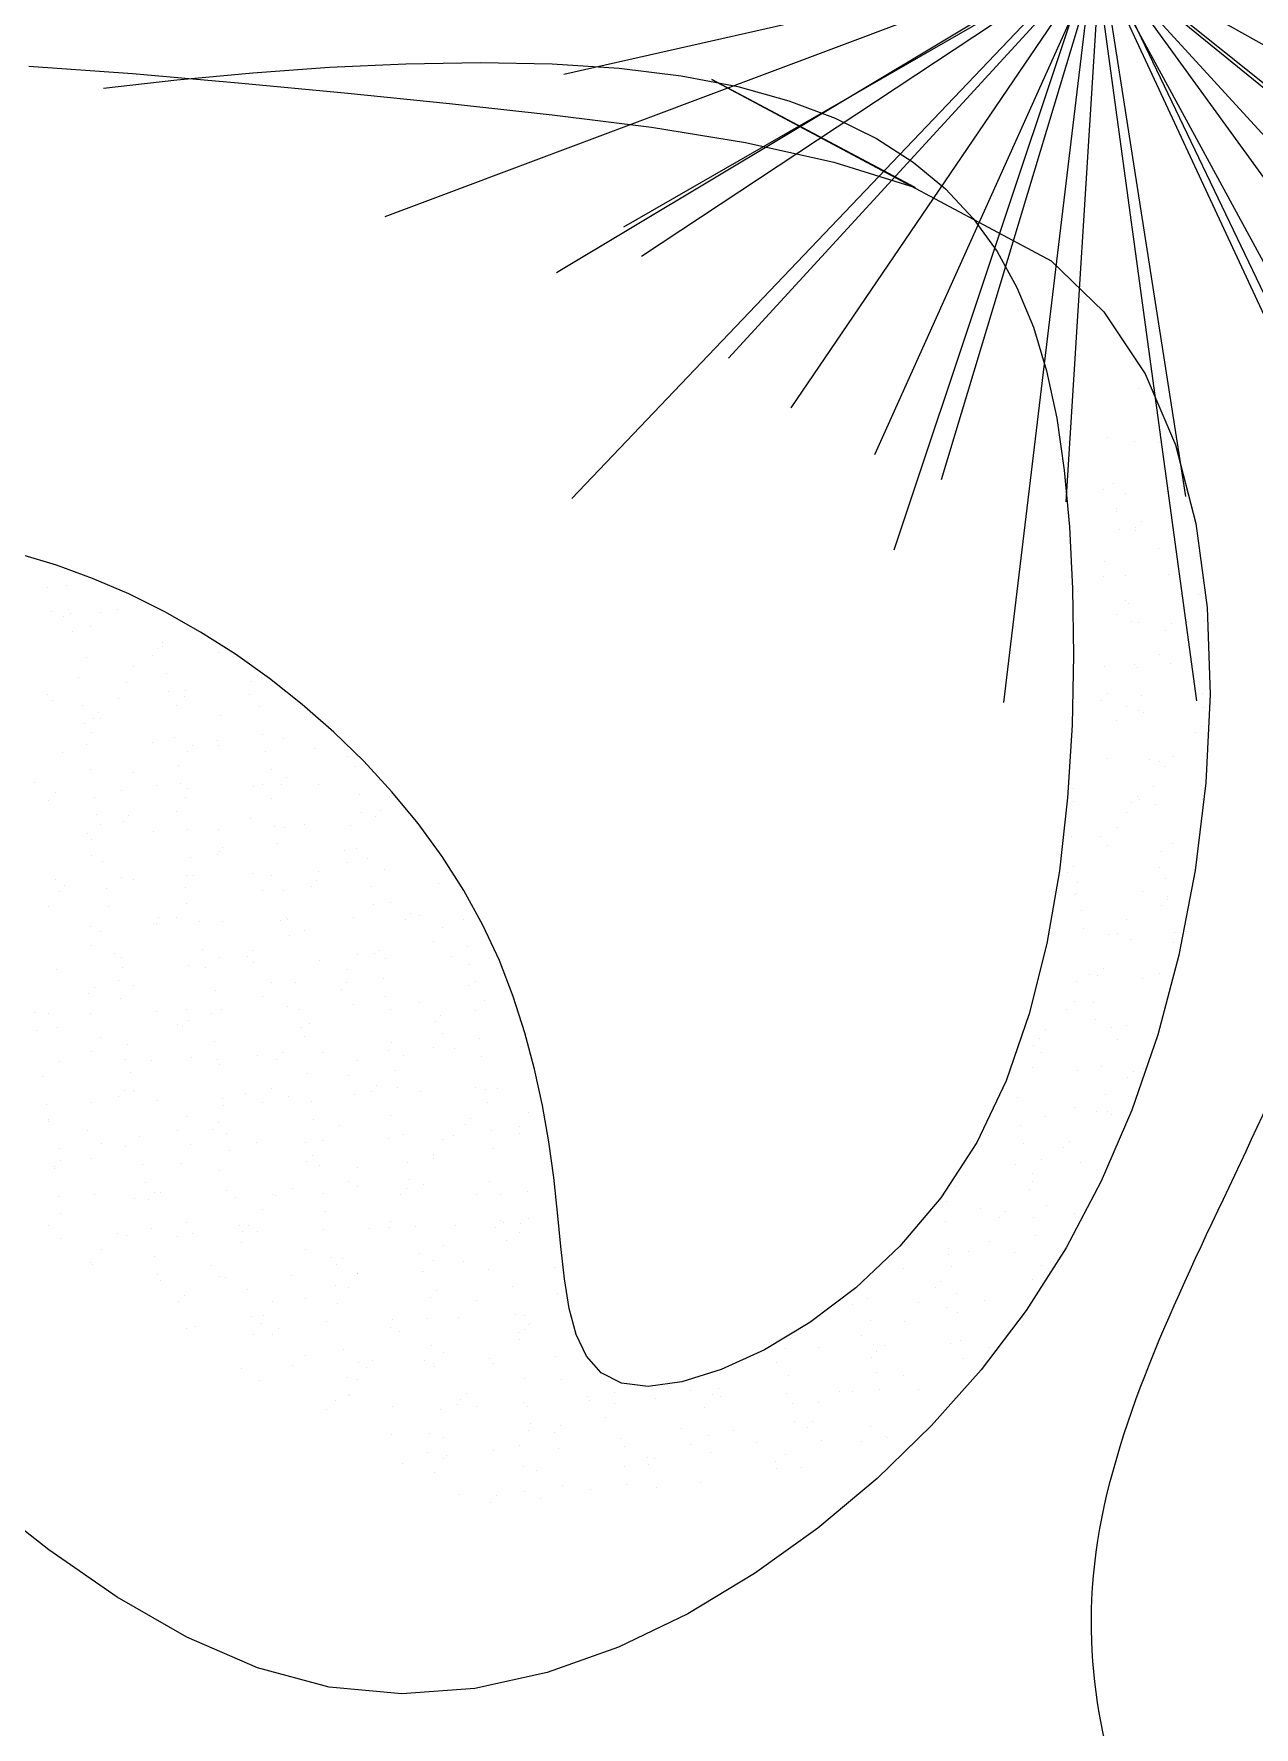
# Model space of a CAD drawing. Header units: inches. Extents: x 0.9 to 45.9, y 0.4 to 30.4.
# Drawn here: x 6.9418 to 7.1143, y 5.6629 to 5.9022 of the extents above; entities that cross this region are included whole.
import ezdxf

# ---------------------------------------------------------------- set-up
doc = ezdxf.new("R2010")
doc.units = ezdxf.units.IN
doc.header["$MEASUREMENT"] = 0
doc.layers.add('JARDÍN-PIEDRA', color=251, linetype='Continuous')
doc.layers.add('JARDÍN-PLANTAS', color=88, linetype='Continuous')

# ---------------------------------------------------------------- blocks, each defined once
blk = doc.blocks.new('yfbrtnk')
at = {"layer": 'JARDÍN-PIEDRA', "lineweight": 5}
blk.add_spline([(1911.59292, 1247.13218), (1911.5831, 1247.04574), (1911.53453, 1246.8759), (1911.53453, 1246.58263), (1911.55545, 1246.4032), (1911.55545, 1246.24074), (1911.6279, 1246.12886), (1911.71439, 1245.90188), (1911.90443, 1245.81084), (1912.04094, 1245.81084), (1912.214, 1246.03096), (1912.30219, 1246.1891), (1912.31705, 1246.25388), (1912.37401, 1246.32994), (1912.39841, 1246.5415), (1912.35248, 1246.7587), (1912.29618, 1246.93355), (1912.25005, 1247.04604), (1912.17884, 1247.14902), (1912.07522, 1247.21931), (1911.97088, 1247.27536), (1911.83843, 1247.31508), (1911.66927, 1247.31508), (1911.61484, 1247.19984), (1911.59292, 1247.13218)], degree=3, dxfattribs=at)
blk = doc.blocks.new('bvtbjrvt')
at = {"layer": 'JARDÍN-PLANTAS', "lineweight": 5}
for p, q in [((1911.84414, 1248.1116), (1911.78062, 1247.6927)), ((1911.73108, 1248.09977), (1911.85616, 1247.76653)), ((1911.72413, 1247.78289), (1911.95284, 1248.06342)), ((1911.72658, 1247.67923), (1911.88059, 1248.06428)), ((1911.71436, 1248.04875), (1911.91299, 1247.71734)), ((1911.8149, 1248.05055), (1911.8043, 1247.72303)), ((1911.6471, 1248.04424), (1911.97357, 1247.73301)), ((1911.77338, 1248.04658), (1911.84582, 1247.727)), ((1911.84773, 1248.04613), (1911.77867, 1247.75755)), ((1911.89133, 1247.74479), (1911.72786, 1248.02879)), ((1911.7192, 1248.02344), (1911.9, 1247.75014)), ((1911.64396, 1247.73637), (1911.95182, 1248.0181)), ((1911.91189, 1248.01478), (1911.70731, 1247.7588)), ((1911.80208, 1248.00959), (1911.82568, 1247.66362)), ((1911.68887, 1247.99756), (1911.93032, 1247.77602)), ((1911.61211, 1247.78106), (1912.00855, 1247.99619)), ((1911.71445, 1247.71728), (1911.86815, 1247.99194)), ((1911.67407, 1247.97886), (1911.91256, 1247.81684)), ((1911.95739, 1247.95751), (1911.66181, 1247.81606)), ((1911.9065, 1247.95703), (1911.70046, 1247.80768)), ((1911.66019, 1247.95403), (1911.95901, 1247.81954)), ((1911.63181, 1247.94821), (1911.99823, 1247.82591)), ((1911.91766, 1247.9385), (1911.63585, 1247.80754)), ((1911.65275, 1247.93415), (1911.96645, 1247.83943)), ((1911.58642, 1247.91553), (1912.03425, 1247.86171)), ((1911.58688, 1247.85813), (1912.00419, 1247.91508)), ((1911.97147, 1247.91214), (1911.64773, 1247.86144)), ((1911.97311, 1247.87644), (1911.64608, 1247.89714))]:
    blk.add_line(p, q, dxfattribs=at)
blk = doc.blocks.new('HBRTNU')
at = {"layer": 'JARDÍN-PIEDRA', "lineweight": 5}
for p, q in [((1911.35729, 1248.25543), (1911.37304, 1248.27553)), ((1911.65038, 1248.25309), (1911.65354, 1248.26368)), ((1911.79889, 1248.26129), (1911.79671, 1248.23043)), ((1911.34316, 1248.23501), (1911.35729, 1248.25543)), ((1911.64646, 1248.24237), (1911.65038, 1248.25309)), ((1911.64181, 1248.2316), (1911.64646, 1248.24237)), ((1911.79237, 1248.23913), (1911.79486, 1248.21722)), ((1911.33125, 1248.21427), (1911.34316, 1248.23501)), ((1911.63646, 1248.22087), (1911.64181, 1248.2316)), ((1911.79671, 1248.23043), (1911.79401, 1248.19897)), ((1911.63047, 1248.21026), (1911.63646, 1248.22087)), ((1911.32212, 1248.19322), (1911.33125, 1248.21427)), ((1911.79486, 1248.21722), (1911.79697, 1248.19464)), ((1911.62385, 1248.19984), (1911.63047, 1248.21026)), ((1911.61666, 1248.18969), (1911.62385, 1248.19984)), ((1911.79401, 1248.19897), (1911.79097, 1248.16736)), ((1911.79697, 1248.19464), (1911.79861, 1248.1718)), ((1911.31637, 1248.17186), (1911.32212, 1248.19322)), ((1911.60894, 1248.1799), (1911.61666, 1248.18969)), ((1911.60071, 1248.17051), (1911.60894, 1248.1799)), ((1911.3144, 1248.15024), (1911.31637, 1248.17186)), ((1911.59203, 1248.1616), (1911.60071, 1248.17051)), ((1911.79861, 1248.1718), (1911.79967, 1248.14908)), ((1911.79097, 1248.16736), (1911.78777, 1248.13605)), ((1911.58293, 1248.15321), (1911.59203, 1248.1616)), ((1911.57346, 1248.14541), (1911.58293, 1248.15321)), ((1911.31599, 1248.12852), (1911.3144, 1248.15024)), ((1911.79967, 1248.14908), (1911.80005, 1248.12686)), ((1911.56366, 1248.13826), (1911.57346, 1248.14541)), ((1911.55356, 1248.13181), (1911.56366, 1248.13826)), ((1911.78777, 1248.13605), (1911.78447, 1248.10546)), ((1911.32075, 1248.10695), (1911.31599, 1248.12852)), ((1911.54322, 1248.12612), (1911.55356, 1248.13181)), ((1911.53266, 1248.12123), (1911.54322, 1248.12612)), ((1911.80005, 1248.12686), (1911.79964, 1248.10554)), ((1911.52195, 1248.11708), (1911.53266, 1248.12123)), ((1911.50031, 1248.11074), (1911.51115, 1248.11361)), ((1911.51115, 1248.11361), (1911.52195, 1248.11708)), ((1911.47875, 1248.10653), (1911.48949, 1248.10841)), ((1911.48949, 1248.10841), (1911.50031, 1248.11074)), ((1911.3283, 1248.08572), (1911.32075, 1248.10695)), ((1911.43798, 1248.10187), (1911.4476, 1248.1029)), ((1911.4476, 1248.1029), (1911.45773, 1248.10387)), ((1911.45773, 1248.10387), (1911.46814, 1248.10504)), ((1911.46814, 1248.10504), (1911.47875, 1248.10653)), ((1911.78447, 1248.10546), (1911.78076, 1248.07596)), ((1911.79964, 1248.10554), (1911.79835, 1248.08551)), ((1911.41488, 1248.09527), (1911.42136, 1248.09836)), ((1911.42136, 1248.09836), (1911.42915, 1248.10046)), ((1911.42915, 1248.10046), (1911.43798, 1248.10187)), ((1911.40996, 1248.09087), (1911.41488, 1248.09527)), ((1911.40689, 1248.08486), (1911.40996, 1248.09087)), ((1911.33824, 1248.06507), (1911.3283, 1248.08572)), ((1911.40591, 1248.07692), (1911.40689, 1248.08486)), ((1911.79835, 1248.08551), (1911.79609, 1248.06707)), ((1911.40725, 1248.06689), (1911.40591, 1248.07692)), ((1911.78076, 1248.07596), (1911.7762, 1248.04789)), ((1911.35019, 1248.0452), (1911.33824, 1248.06507)), ((1911.4109, 1248.05515), (1911.40725, 1248.06689)), ((1911.79609, 1248.06707), (1911.79285, 1248.05024)), ((1911.79497, 1248.05794), (1911.741, 1247.9569)), ((1911.76285, 1247.99745), (1911.79497, 1248.05794)), ((1911.41681, 1248.04226), (1911.4109, 1248.05515)), ((1911.7762, 1248.04789), (1911.77038, 1248.02161)), ((1911.79285, 1248.05024), (1911.78865, 1248.03498)), ((1911.36375, 1248.02635), (1911.35019, 1248.0452)), ((1911.42494, 1248.02873), (1911.41681, 1248.04226)), ((1911.78865, 1248.03498), (1911.78349, 1248.02122)), ((1911.43522, 1248.01511), (1911.42494, 1248.02873)), ((1911.37853, 1248.00872), (1911.36375, 1248.02635)), ((1911.77038, 1248.02161), (1911.76285, 1247.99745)), ((1911.78349, 1248.02122), (1911.77739, 1248.00891)), ((1911.44762, 1248.00194), (1911.43522, 1248.01511)), ((1911.39424, 1247.99251), (1911.37853, 1248.00872)), ((1911.77739, 1248.00891), (1911.77036, 1247.99799)), ((1911.46208, 1247.98974), (1911.44762, 1248.00194)), ((1911.77036, 1247.99799), (1911.76241, 1247.98841)), ((1911.41086, 1247.97773), (1911.39424, 1247.99251)), ((1911.47854, 1247.97906), (1911.46208, 1247.98974)), ((1911.76241, 1247.98841), (1911.75355, 1247.9801)), ((1911.42847, 1247.96439), (1911.41086, 1247.97773)), ((1911.4969, 1247.9703), (1911.47854, 1247.97906)), ((1911.75355, 1247.9801), (1911.74378, 1247.97302)), ((1911.74378, 1247.97302), (1911.73303, 1247.96708)), ((1911.51678, 1247.96341), (1911.4969, 1247.9703)), ((1911.73303, 1247.96708), (1911.72122, 1247.96219)), ((1911.44717, 1247.95247), (1911.42847, 1247.96439)), ((1911.53774, 1247.95818), (1911.51678, 1247.96341)), ((1911.72122, 1247.96219), (1911.70827, 1247.95827)), ((1911.55935, 1247.95444), (1911.53774, 1247.95818)), ((1911.70827, 1247.95827), (1911.6941, 1247.95523)), ((1911.741, 1247.9569), (1911.72581, 1247.9412)), ((1911.46702, 1247.94197), (1911.44717, 1247.95247)), ((1911.58116, 1247.952), (1911.55935, 1247.95444)), ((1911.60273, 1247.95067), (1911.58116, 1247.952)), ((1911.66176, 1247.95146), (1911.64343, 1247.95056)), ((1911.67862, 1247.95299), (1911.66176, 1247.95146)), ((1911.6941, 1247.95523), (1911.67862, 1247.95299)), ((1911.62364, 1247.95025), (1911.60273, 1247.95067)), ((1911.64343, 1247.95056), (1911.62364, 1247.95025)), ((1911.48812, 1247.93288), (1911.46702, 1247.94197)), ((1911.72581, 1247.9412), (1911.70739, 1247.9289)), ((1911.51053, 1247.92519), (1911.48812, 1247.93288)), ((1911.70739, 1247.9289), (1911.68617, 1247.91986)), ((1911.53433, 1247.9189), (1911.51053, 1247.92519)), ((1911.55951, 1247.91404), (1911.53433, 1247.9189)), ((1911.68617, 1247.91986), (1911.66277, 1247.91379)), ((1911.58555, 1247.91083), (1911.55951, 1247.91404)), ((1911.66277, 1247.91379), (1911.63779, 1247.91045)), ((1911.61185, 1247.90955), (1911.58555, 1247.91083)), ((1911.63779, 1247.91045), (1911.61185, 1247.90955))]:
    blk.add_line(p, q, dxfattribs=at)
at = {"layer": 'JARDÍN-PIEDRA', "color": 75, "lineweight": 5, "ltscale": 0.03}
for p, q in [((1911.51198, 1248.25899), (1911.51198, 1248.25899)), ((1911.51727, 1248.25968), (1911.51727, 1248.25968)), ((1911.58571, 1248.25955), (1911.58571, 1248.25955)), ((1911.45377, 1248.2554), (1911.45377, 1248.2554)), ((1911.48463, 1248.25539), (1911.48463, 1248.25539)), ((1911.48541, 1248.25546), (1911.48541, 1248.25546)), ((1911.48992, 1248.25608), (1911.48992, 1248.25608)), ((1911.49818, 1248.25717), (1911.49818, 1248.25717)), ((1911.51705, 1248.25551), (1911.51705, 1248.25551)), ((1911.54868, 1248.25557), (1911.54868, 1248.25557)), ((1911.58032, 1248.25563), (1911.58032, 1248.25563)), ((1911.6101, 1248.25428), (1911.6101, 1248.25428)), ((1911.61196, 1248.25569), (1911.61196, 1248.25569)), ((1911.63669, 1248.25462), (1911.63669, 1248.25462)), ((1911.6436, 1248.25574), (1911.6436, 1248.25574)), ((1911.45005, 1248.25188), (1911.45005, 1248.25188)), ((1911.45729, 1248.25179), (1911.45729, 1248.25179)), ((1911.46258, 1248.25248), (1911.46258, 1248.25248)), ((1911.47084, 1248.25357), (1911.47084, 1248.25357)), ((1911.47139, 1248.2536), (1911.47139, 1248.2536)), ((1911.47326, 1248.25188), (1911.47326, 1248.25188)), ((1911.47665, 1248.25222), (1911.47665, 1248.25222)), ((1911.50264, 1248.25209), (1911.50264, 1248.25209)), ((1911.51264, 1248.2527), (1911.51264, 1248.2527)), ((1911.53008, 1248.25308), (1911.53008, 1248.25308)), ((1911.55329, 1248.25235), (1911.55329, 1248.25235)), ((1911.55517, 1248.25064), (1911.55517, 1248.25064)), ((1911.55667, 1248.25342), (1911.55667, 1248.25342)), ((1911.58266, 1248.2533), (1911.58266, 1248.2533)), ((1911.59455, 1248.25145), (1911.59455, 1248.25145)), ((1911.6352, 1248.25111), (1911.6352, 1248.25111)), ((1911.63603, 1248.24901), (1911.63603, 1248.24901)), ((1911.63707, 1248.24939), (1911.63707, 1248.24939)), ((1911.64429, 1248.2501), (1911.64429, 1248.2501)), ((1911.4821, 1248.24378), (1911.4821, 1248.24378)), ((1911.57041, 1248.24389), (1911.57041, 1248.24389)), ((1911.597, 1248.24423), (1911.597, 1248.24423)), ((1911.60339, 1248.24472), (1911.60339, 1248.24472)), ((1911.60868, 1248.24541), (1911.60868, 1248.24541)), ((1911.61694, 1248.2465), (1911.61694, 1248.2465)), ((1911.62299, 1248.24411), (1911.62299, 1248.24411)), ((1911.63074, 1248.24832), (1911.63074, 1248.24832)), ((1911.44227, 1248.24251), (1911.44227, 1248.24251)), ((1911.44272, 1248.24297), (1911.44272, 1248.24297)), ((1911.44655, 1248.23978), (1911.44655, 1248.23978)), ((1911.46294, 1248.2417), (1911.46294, 1248.2417)), ((1911.4739, 1248.24257), (1911.4739, 1248.24257)), ((1911.47819, 1248.23984), (1911.47819, 1248.23984)), ((1911.49038, 1248.24269), (1911.49038, 1248.24269)), ((1911.50554, 1248.24263), (1911.50554, 1248.24263)), ((1911.50983, 1248.2399), (1911.50983, 1248.2399)), ((1911.51698, 1248.24303), (1911.51698, 1248.24303)), ((1911.52275, 1248.24344), (1911.52275, 1248.24344)), ((1911.52462, 1248.24172), (1911.52462, 1248.24172)), ((1911.53718, 1248.24269), (1911.53718, 1248.24269)), ((1911.54147, 1248.23996), (1911.54147, 1248.23996)), ((1911.54297, 1248.24291), (1911.54297, 1248.24291)), ((1911.56225, 1248.2393), (1911.56225, 1248.2393)), ((1911.564, 1248.24254), (1911.564, 1248.24254)), ((1911.56882, 1248.24274), (1911.56882, 1248.24274)), ((1911.57311, 1248.24001), (1911.57311, 1248.24001)), ((1911.57605, 1248.24112), (1911.57605, 1248.24112)), ((1911.58133, 1248.24181), (1911.58133, 1248.24181)), ((1911.58959, 1248.2429), (1911.58959, 1248.2429)), ((1911.60046, 1248.2428), (1911.60046, 1248.2428)), ((1911.60466, 1248.24219), (1911.60466, 1248.24219)), ((1911.60474, 1248.24007), (1911.60474, 1248.24007)), ((1911.60653, 1248.24047), (1911.60653, 1248.24047)), ((1911.6321, 1248.24286), (1911.6321, 1248.24286)), ((1911.63638, 1248.24013), (1911.63638, 1248.24013)), ((1911.64591, 1248.24129), (1911.64591, 1248.24129)), ((1911.45156, 1248.23487), (1911.45156, 1248.23487)), ((1911.49221, 1248.23452), (1911.49221, 1248.23452)), ((1911.52135, 1248.23391), (1911.52135, 1248.23391)), ((1911.52664, 1248.23461), (1911.52664, 1248.23461)), ((1911.53346, 1248.23362), (1911.53346, 1248.23362)), ((1911.5349, 1248.2357), (1911.5349, 1248.2357)), ((1911.5487, 1248.23752), (1911.5487, 1248.23752)), ((1911.55399, 1248.23821), (1911.55399, 1248.23821)), ((1911.55731, 1248.23384), (1911.55731, 1248.23384)), ((1911.5833, 1248.23372), (1911.5833, 1248.23372)), ((1911.61074, 1248.23471), (1911.61074, 1248.23471)), ((1911.63733, 1248.23505), (1911.63733, 1248.23505)), ((1911.45069, 1248.2323), (1911.45069, 1248.2323)), ((1911.46197, 1248.22996), (1911.46197, 1248.22996)), ((1911.47729, 1248.23264), (1911.47729, 1248.23264)), ((1911.49361, 1248.23002), (1911.49361, 1248.23002)), ((1911.494, 1248.23031), (1911.494, 1248.23031)), ((1911.49408, 1248.2328), (1911.49408, 1248.2328)), ((1911.49929, 1248.23101), (1911.49929, 1248.23101)), ((1911.50328, 1248.23252), (1911.50328, 1248.23252)), ((1911.50755, 1248.2321), (1911.50755, 1248.2321)), ((1911.52525, 1248.23007), (1911.52525, 1248.23007)), ((1911.53072, 1248.2335), (1911.53072, 1248.2335)), ((1911.55689, 1248.23013), (1911.55689, 1248.23013)), ((1911.57412, 1248.23327), (1911.57412, 1248.23327)), ((1911.57599, 1248.23156), (1911.57599, 1248.23156)), ((1911.58853, 1248.23019), (1911.58853, 1248.23019)), ((1911.61537, 1248.23237), (1911.61537, 1248.23237)), ((1911.62017, 1248.23025), (1911.62017, 1248.23025)), ((1911.44459, 1248.22381), (1911.44459, 1248.22381)), ((1911.45285, 1248.2249), (1911.45285, 1248.2249)), ((1911.46167, 1248.2256), (1911.46167, 1248.2256)), ((1911.46354, 1248.22389), (1911.46354, 1248.22389)), ((1911.46665, 1248.22671), (1911.46665, 1248.22671)), ((1911.47194, 1248.22741), (1911.47194, 1248.22741)), ((1911.4802, 1248.2285), (1911.4802, 1248.2285)), ((1911.50292, 1248.2247), (1911.50292, 1248.2247)), ((1911.54358, 1248.22435), (1911.54358, 1248.22435)), ((1911.57105, 1248.22432), (1911.57105, 1248.22432)), ((1911.59764, 1248.22466), (1911.59764, 1248.22466)), ((1911.62363, 1248.22453), (1911.62363, 1248.22453)), ((1911.43759, 1248.22225), (1911.43759, 1248.22225)), ((1911.43931, 1248.22311), (1911.43931, 1248.22311)), ((1911.46358, 1248.22213), (1911.46358, 1248.22213)), ((1911.49102, 1248.22312), (1911.49102, 1248.22312)), ((1911.51762, 1248.22345), (1911.51762, 1248.22345)), ((1911.54361, 1248.22333), (1911.54361, 1248.22333)), ((1911.54545, 1248.22264), (1911.54545, 1248.22264)), ((1911.58483, 1248.22346), (1911.58483, 1248.22346)), ((1911.61276, 1248.21964), (1911.61276, 1248.21964)), ((1911.61805, 1248.22034), (1911.61805, 1248.22034)), ((1911.62548, 1248.22311), (1911.62548, 1248.22311)), ((1911.62631, 1248.22143), (1911.62631, 1248.22143)), ((1911.62736, 1248.22139), (1911.62736, 1248.22139)), ((1911.42312, 1248.21428), (1911.42312, 1248.21428)), ((1911.43113, 1248.21668), (1911.43113, 1248.21668)), ((1911.433, 1248.21497), (1911.433, 1248.21497)), ((1911.45047, 1248.21707), (1911.45047, 1248.21707)), ((1911.45475, 1248.21434), (1911.45475, 1248.21434)), ((1911.47238, 1248.21579), (1911.47238, 1248.21579)), ((1911.48211, 1248.21713), (1911.48211, 1248.21713)), ((1911.48639, 1248.2144), (1911.48639, 1248.2144)), ((1911.51303, 1248.21544), (1911.51303, 1248.21544)), ((1911.51375, 1248.21719), (1911.51375, 1248.21719)), ((1911.51491, 1248.21372), (1911.51491, 1248.21372)), ((1911.51803, 1248.21446), (1911.51803, 1248.21446)), ((1911.53136, 1248.21393), (1911.53136, 1248.21393)), ((1911.54539, 1248.21724), (1911.54539, 1248.21724)), ((1911.54967, 1248.21451), (1911.54967, 1248.21451)), ((1911.55429, 1248.21454), (1911.55429, 1248.21454)), ((1911.55795, 1248.21427), (1911.55795, 1248.21427)), ((1911.57161, 1248.21423), (1911.57161, 1248.21423)), ((1911.57703, 1248.2173), (1911.57703, 1248.2173)), ((1911.58131, 1248.21457), (1911.58131, 1248.21457)), ((1911.58394, 1248.21414), (1911.58394, 1248.21414)), ((1911.58541, 1248.21604), (1911.58541, 1248.21604)), ((1911.5907, 1248.21674), (1911.5907, 1248.21674)), ((1911.59494, 1248.21419), (1911.59494, 1248.21419)), ((1911.59896, 1248.21783), (1911.59896, 1248.21783)), ((1911.60867, 1248.21736), (1911.60867, 1248.21736)), ((1911.61138, 1248.21513), (1911.61138, 1248.21513)), ((1911.61295, 1248.21463), (1911.61295, 1248.21463)), ((1911.42389, 1248.21174), (1911.42389, 1248.21174)), ((1911.45133, 1248.21273), (1911.45133, 1248.21273)), ((1911.47793, 1248.21306), (1911.47793, 1248.21306)), ((1911.50392, 1248.21294), (1911.50392, 1248.21294)), ((1911.53072, 1248.20884), (1911.53072, 1248.20884)), ((1911.53601, 1248.20954), (1911.53601, 1248.20954)), ((1911.54427, 1248.21063), (1911.54427, 1248.21063)), ((1911.55807, 1248.21244), (1911.55807, 1248.21244)), ((1911.56335, 1248.21314), (1911.56335, 1248.21314)), ((1911.59681, 1248.21247), (1911.59681, 1248.21247)), ((1911.43854, 1248.20446), (1911.43854, 1248.20446)), ((1911.44184, 1248.20687), (1911.44184, 1248.20687)), ((1911.47018, 1248.20452), (1911.47018, 1248.20452)), ((1911.48249, 1248.20652), (1911.48249, 1248.20652)), ((1911.48436, 1248.2048), (1911.48436, 1248.2048)), ((1911.48957, 1248.20343), (1911.48957, 1248.20343)), ((1911.49166, 1248.20354), (1911.49166, 1248.20354)), ((1911.50182, 1248.20457), (1911.50182, 1248.20457)), ((1911.50337, 1248.20524), (1911.50337, 1248.20524)), ((1911.50866, 1248.20594), (1911.50866, 1248.20594)), ((1911.51692, 1248.20703), (1911.51692, 1248.20703)), ((1911.51826, 1248.20388), (1911.51826, 1248.20388)), ((1911.52375, 1248.20562), (1911.52375, 1248.20562)), ((1911.53346, 1248.20463), (1911.53346, 1248.20463)), ((1911.54425, 1248.20375), (1911.54425, 1248.20375)), ((1911.5644, 1248.20527), (1911.5644, 1248.20527)), ((1911.5651, 1248.20469), (1911.5651, 1248.20469)), ((1911.56627, 1248.20356), (1911.56627, 1248.20356)), ((1911.57169, 1248.20474), (1911.57169, 1248.20474)), ((1911.59673, 1248.20475), (1911.59673, 1248.20475)), ((1911.59828, 1248.20508), (1911.59828, 1248.20508)), ((1911.60565, 1248.20437), (1911.60565, 1248.20437)), ((1911.62427, 1248.20496), (1911.62427, 1248.20496)), ((1911.43823, 1248.20267), (1911.43823, 1248.20267)), ((1911.45396, 1248.19874), (1911.45396, 1248.19874)), ((1911.46222, 1248.19983), (1911.46222, 1248.19983)), ((1911.46422, 1248.20255), (1911.46422, 1248.20255)), ((1911.47602, 1248.20164), (1911.47602, 1248.20164)), ((1911.48131, 1248.20234), (1911.48131, 1248.20234)), ((1911.4113, 1248.19795), (1911.4113, 1248.19795)), ((1911.42133, 1248.19444), (1911.42133, 1248.19444)), ((1911.42661, 1248.19514), (1911.42661, 1248.19514)), ((1911.43487, 1248.19622), (1911.43487, 1248.19622)), ((1911.44867, 1248.19804), (1911.44867, 1248.19804)), ((1911.45195, 1248.1976), (1911.45195, 1248.1976)), ((1911.45382, 1248.19589), (1911.45382, 1248.19589)), ((1911.47857, 1248.19349), (1911.47857, 1248.19349)), ((1911.4932, 1248.1967), (1911.4932, 1248.1967)), ((1911.50456, 1248.19336), (1911.50456, 1248.19336)), ((1911.532, 1248.19435), (1911.532, 1248.19435)), ((1911.53386, 1248.19636), (1911.53386, 1248.19636)), ((1911.53573, 1248.19464), (1911.53573, 1248.19464)), ((1911.55859, 1248.19469), (1911.55859, 1248.19469)), ((1911.57511, 1248.19546), (1911.57511, 1248.19546)), ((1911.58458, 1248.19457), (1911.58458, 1248.19457)), ((1911.61202, 1248.19556), (1911.61202, 1248.19556)), ((1911.61576, 1248.19511), (1911.61576, 1248.19511)), ((1911.61764, 1248.19339), (1911.61764, 1248.19339)), ((1911.40753, 1248.19262), (1911.40753, 1248.19262)), ((1911.42141, 1248.18869), (1911.42141, 1248.18869)), ((1911.42453, 1248.19216), (1911.42453, 1248.19216)), ((1911.42704, 1248.19157), (1911.42704, 1248.19157)), ((1911.43132, 1248.18884), (1911.43132, 1248.18884)), ((1911.45197, 1248.19315), (1911.45197, 1248.19315)), ((1911.45868, 1248.19163), (1911.45868, 1248.19163)), ((1911.46296, 1248.1889), (1911.46296, 1248.1889)), ((1911.49031, 1248.19169), (1911.49031, 1248.19169)), ((1911.4946, 1248.18896), (1911.4946, 1248.18896)), ((1911.52195, 1248.19175), (1911.52195, 1248.19175)), ((1911.52624, 1248.18902), (1911.52624, 1248.18902)), ((1911.55359, 1248.1918), (1911.55359, 1248.1918)), ((1911.55788, 1248.18907), (1911.55788, 1248.18907)), ((1911.58098, 1248.18915), (1911.58098, 1248.18915)), ((1911.58523, 1248.19186), (1911.58523, 1248.19186)), ((1911.58952, 1248.18913), (1911.58952, 1248.18913)), ((1911.59478, 1248.19097), (1911.59478, 1248.19097)), ((1911.60007, 1248.19167), (1911.60007, 1248.19167)), ((1911.60833, 1248.19276), (1911.60833, 1248.19276)), ((1911.61687, 1248.19192), (1911.61687, 1248.19192)), ((1911.42328, 1248.18697), (1911.42328, 1248.18697)), ((1911.46266, 1248.18779), (1911.46266, 1248.18779)), ((1911.4923, 1248.18396), (1911.4923, 1248.18396)), ((1911.50332, 1248.18744), (1911.50332, 1248.18744)), ((1911.50519, 1248.18572), (1911.50519, 1248.18572)), ((1911.5189, 1248.1843), (1911.5189, 1248.1843)), ((1911.54008, 1248.18377), (1911.54008, 1248.18377)), ((1911.54457, 1248.18654), (1911.54457, 1248.18654)), ((1911.54489, 1248.18418), (1911.54489, 1248.18418)), ((1911.54537, 1248.18447), (1911.54537, 1248.18447)), ((1911.55363, 1248.18555), (1911.55363, 1248.18555)), ((1911.56743, 1248.18737), (1911.56743, 1248.18737)), ((1911.57233, 1248.18517), (1911.57233, 1248.18517)), ((1911.57272, 1248.18807), (1911.57272, 1248.18807)), ((1911.58522, 1248.18619), (1911.58522, 1248.18619)), ((1911.5871, 1248.18447), (1911.5871, 1248.18447)), ((1911.59892, 1248.18551), (1911.59892, 1248.18551)), ((1911.41228, 1248.18276), (1911.41228, 1248.18276)), ((1911.41511, 1248.17896), (1911.41511, 1248.17896)), ((1911.43212, 1248.17887), (1911.43212, 1248.17887)), ((1911.43887, 1248.1831), (1911.43887, 1248.1831)), ((1911.44674, 1248.17902), (1911.44674, 1248.17902)), ((1911.46486, 1248.18297), (1911.46486, 1248.18297)), ((1911.47277, 1248.17852), (1911.47277, 1248.17852)), ((1911.47838, 1248.17908), (1911.47838, 1248.17908)), ((1911.49894, 1248.17835), (1911.49894, 1248.17835)), ((1911.51002, 1248.17913), (1911.51002, 1248.17913)), ((1911.51274, 1248.18017), (1911.51274, 1248.18017)), ((1911.51803, 1248.18087), (1911.51803, 1248.18087)), ((1911.52628, 1248.18195), (1911.52628, 1248.18195)), ((1911.54166, 1248.17919), (1911.54166, 1248.17919)), ((1911.5733, 1248.17925), (1911.5733, 1248.17925)), ((1911.60494, 1248.17931), (1911.60494, 1248.17931)), ((1911.45261, 1248.17357), (1911.45261, 1248.17357)), ((1911.46333, 1248.17367), (1911.46333, 1248.17367)), ((1911.47159, 1248.17475), (1911.47159, 1248.17475)), ((1911.47465, 1248.17681), (1911.47465, 1248.17681)), ((1911.47921, 1248.17391), (1911.47921, 1248.17391)), ((1911.48539, 1248.17657), (1911.48539, 1248.17657)), ((1911.49068, 1248.17727), (1911.49068, 1248.17727)), ((1911.5052, 1248.17379), (1911.5052, 1248.17379)), ((1911.51403, 1248.17762), (1911.51403, 1248.17762)), ((1911.53264, 1248.17478), (1911.53264, 1248.17478)), ((1911.55468, 1248.17727), (1911.55468, 1248.17727)), ((1911.55655, 1248.17556), (1911.55655, 1248.17556)), ((1911.55923, 1248.17512), (1911.55923, 1248.17512)), ((1911.58522, 1248.17499), (1911.58522, 1248.17499)), ((1911.59593, 1248.17638), (1911.59593, 1248.17638)), ((1911.39918, 1248.17271), (1911.39918, 1248.17271)), ((1911.40158, 1248.16995), (1911.40158, 1248.16995)), ((1911.42517, 1248.17258), (1911.42517, 1248.17258)), ((1911.43069, 1248.16937), (1911.43069, 1248.16937)), ((1911.43598, 1248.17007), (1911.43598, 1248.17007)), ((1911.44223, 1248.1696), (1911.44223, 1248.1696)), ((1911.44424, 1248.17115), (1911.44424, 1248.17115)), ((1911.45804, 1248.17297), (1911.45804, 1248.17297)), ((1911.48349, 1248.16871), (1911.48349, 1248.16871)), ((1911.52414, 1248.16836), (1911.52414, 1248.16836)), ((1911.40335, 1248.16577), (1911.40335, 1248.16577)), ((1911.4036, 1248.16607), (1911.4036, 1248.16607)), ((1911.40789, 1248.16335), (1911.40789, 1248.16335)), ((1911.40863, 1248.16647), (1911.40863, 1248.16647)), ((1911.41292, 1248.16318), (1911.41292, 1248.16318)), ((1911.41689, 1248.16755), (1911.41689, 1248.16755)), ((1911.43524, 1248.16613), (1911.43524, 1248.16613)), ((1911.43951, 1248.16352), (1911.43951, 1248.16352)), ((1911.43953, 1248.1634), (1911.43953, 1248.1634)), ((1911.44411, 1248.16789), (1911.44411, 1248.16789)), ((1911.4655, 1248.1634), (1911.4655, 1248.1634)), ((1911.46688, 1248.16619), (1911.46688, 1248.16619)), ((1911.47117, 1248.16346), (1911.47117, 1248.16346)), ((1911.49294, 1248.16439), (1911.49294, 1248.16439)), ((1911.49852, 1248.16625), (1911.49852, 1248.16625)), ((1911.5028, 1248.16352), (1911.5028, 1248.16352)), ((1911.51954, 1248.16473), (1911.51954, 1248.16473)), ((1911.52601, 1248.16664), (1911.52601, 1248.16664)), ((1911.53016, 1248.1663), (1911.53016, 1248.1663)), ((1911.53444, 1248.16358), (1911.53444, 1248.16358)), ((1911.54553, 1248.1646), (1911.54553, 1248.1646)), ((1911.5618, 1248.16636), (1911.5618, 1248.16636)), ((1911.56539, 1248.16746), (1911.56539, 1248.16746)), ((1911.56608, 1248.16363), (1911.56608, 1248.16363)), ((1911.57297, 1248.16559), (1911.57297, 1248.16559)), ((1911.58209, 1248.163), (1911.58209, 1248.163)), ((1911.59035, 1248.16408), (1911.59035, 1248.16408)), ((1911.59344, 1248.16642), (1911.59344, 1248.16642)), ((1911.41169, 1248.16069), (1911.41169, 1248.16069)), ((1911.41356, 1248.15897), (1911.41356, 1248.15897)), ((1911.45294, 1248.15979), (1911.45294, 1248.15979)), ((1911.4936, 1248.15944), (1911.4936, 1248.15944)), ((1911.53485, 1248.15854), (1911.53485, 1248.15854)), ((1911.54945, 1248.1587), (1911.54945, 1248.1587)), ((1911.55474, 1248.1594), (1911.55474, 1248.1594)), ((1911.563, 1248.16048), (1911.563, 1248.16048)), ((1911.57551, 1248.15819), (1911.57551, 1248.15819)), ((1911.5768, 1248.1623), (1911.5768, 1248.1623)), ((1911.39167, 1248.15346), (1911.39167, 1248.15346)), ((1911.39982, 1248.15313), (1911.39982, 1248.15313)), ((1911.42331, 1248.15352), (1911.42331, 1248.15352)), ((1911.42581, 1248.15301), (1911.42581, 1248.15301)), ((1911.45325, 1248.154), (1911.45325, 1248.154)), ((1911.45495, 1248.15358), (1911.45495, 1248.15358)), ((1911.47985, 1248.15434), (1911.47985, 1248.15434)), ((1911.48659, 1248.15363), (1911.48659, 1248.15363)), ((1911.49547, 1248.15772), (1911.49547, 1248.15772)), ((1911.50584, 1248.15421), (1911.50584, 1248.15421)), ((1911.5083, 1248.15328), (1911.5083, 1248.15328)), ((1911.51823, 1248.15369), (1911.51823, 1248.15369)), ((1911.5221, 1248.1551), (1911.5221, 1248.1551)), ((1911.52739, 1248.15579), (1911.52739, 1248.15579)), ((1911.53328, 1248.1552), (1911.53328, 1248.1552)), ((1911.53565, 1248.15688), (1911.53565, 1248.15688)), ((1911.54987, 1248.15375), (1911.54987, 1248.15375)), ((1911.55987, 1248.15554), (1911.55987, 1248.15554)), ((1911.57738, 1248.15648), (1911.57738, 1248.15648)), ((1911.58151, 1248.15381), (1911.58151, 1248.15381)), ((1911.38302, 1248.15005), (1911.38302, 1248.15005)), ((1911.4224, 1248.15087), (1911.4224, 1248.15087)), ((1911.46306, 1248.15052), (1911.46306, 1248.15052)), ((1911.46493, 1248.14881), (1911.46493, 1248.14881)), ((1911.46741, 1248.1479), (1911.46741, 1248.1479)), ((1911.4727, 1248.14859), (1911.4727, 1248.14859)), ((1911.48096, 1248.14968), (1911.48096, 1248.14968)), ((1911.49476, 1248.1515), (1911.49476, 1248.1515)), ((1911.50004, 1248.15219), (1911.50004, 1248.15219)), ((1911.50431, 1248.14962), (1911.50431, 1248.14962)), ((1911.54496, 1248.14928), (1911.54496, 1248.14928)), ((1911.41356, 1248.14361), (1911.41356, 1248.14361)), ((1911.44006, 1248.1443), (1911.44006, 1248.1443)), ((1911.44015, 1248.14395), (1911.44015, 1248.14395)), ((1911.44535, 1248.14499), (1911.44535, 1248.14499)), ((1911.45361, 1248.14608), (1911.45361, 1248.14608)), ((1911.46614, 1248.14382), (1911.46614, 1248.14382)), ((1911.49358, 1248.14481), (1911.49358, 1248.14481)), ((1911.52018, 1248.14515), (1911.52018, 1248.14515)), ((1911.54617, 1248.14503), (1911.54617, 1248.14503)), ((1911.54684, 1248.14756), (1911.54684, 1248.14756)), ((1911.57361, 1248.14601), (1911.57361, 1248.14601)), ((1911.38017, 1248.14058), (1911.38017, 1248.14058)), ((1911.38445, 1248.13785), (1911.38445, 1248.13785)), ((1911.38612, 1248.14262), (1911.38612, 1248.14262)), ((1911.39065, 1248.13779), (1911.39065, 1248.13779)), ((1911.39186, 1248.14196), (1911.39186, 1248.14196)), ((1911.39891, 1248.13888), (1911.39891, 1248.13888)), ((1911.41181, 1248.14063), (1911.41181, 1248.14063)), ((1911.41271, 1248.1407), (1911.41271, 1248.1407)), ((1911.41609, 1248.1379), (1911.41609, 1248.1379)), ((1911.418, 1248.14139), (1911.418, 1248.14139)), ((1911.42626, 1248.14248), (1911.42626, 1248.14248)), ((1911.43251, 1248.14161), (1911.43251, 1248.14161)), ((1911.43439, 1248.13989), (1911.43439, 1248.13989)), ((1911.44345, 1248.14069), (1911.44345, 1248.14069)), ((1911.44773, 1248.13796), (1911.44773, 1248.13796)), ((1911.47377, 1248.14071), (1911.47377, 1248.14071)), ((1911.47509, 1248.14075), (1911.47509, 1248.14075)), ((1911.47937, 1248.13802), (1911.47937, 1248.13802)), ((1911.50673, 1248.14081), (1911.50673, 1248.14081)), ((1911.51101, 1248.13808), (1911.51101, 1248.13808)), ((1911.51442, 1248.14036), (1911.51442, 1248.14036)), ((1911.51629, 1248.13864), (1911.51629, 1248.13864)), ((1911.53836, 1248.14086), (1911.53836, 1248.14086)), ((1911.54265, 1248.13813), (1911.54265, 1248.13813)), ((1911.55568, 1248.13946), (1911.55568, 1248.13946)), ((1911.37387, 1248.13322), (1911.37387, 1248.13322)), ((1911.38536, 1248.1371), (1911.38536, 1248.1371)), ((1911.40046, 1248.13356), (1911.40046, 1248.13356)), ((1911.42645, 1248.13343), (1911.42645, 1248.13343)), ((1911.45389, 1248.13442), (1911.45389, 1248.13442)), ((1911.48049, 1248.13476), (1911.48049, 1248.13476)), ((1911.50648, 1248.13464), (1911.50648, 1248.13464)), ((1911.53392, 1248.13562), (1911.53392, 1248.13562)), ((1911.39988, 1248.12802), (1911.39988, 1248.12802)), ((1911.40197, 1248.13269), (1911.40197, 1248.13269)), ((1911.40385, 1248.13097), (1911.40385, 1248.13097)), ((1911.43152, 1248.12808), (1911.43152, 1248.12808)), ((1911.44323, 1248.13179), (1911.44323, 1248.13179)), ((1911.46316, 1248.12814), (1911.46316, 1248.12814)), ((1911.48388, 1248.13144), (1911.48388, 1248.13144)), ((1911.48575, 1248.12973), (1911.48575, 1248.12973)), ((1911.49479, 1248.12819), (1911.49479, 1248.12819)), ((1911.51767, 1248.12821), (1911.51767, 1248.12821)), ((1911.52513, 1248.13054), (1911.52513, 1248.13054)), ((1911.52643, 1248.12825), (1911.52643, 1248.12825)), ((1911.53147, 1248.13003), (1911.53147, 1248.13003)), ((1911.53676, 1248.13072), (1911.53676, 1248.13072)), ((1911.54502, 1248.13181), (1911.54502, 1248.13181)), ((1911.37143, 1248.12377), (1911.37143, 1248.12377)), ((1911.38676, 1248.12304), (1911.38676, 1248.12304)), ((1911.41268, 1248.12287), (1911.41268, 1248.12287)), ((1911.4142, 1248.12403), (1911.4142, 1248.12403)), ((1911.44079, 1248.12437), (1911.44079, 1248.12437)), ((1911.46678, 1248.12425), (1911.46678, 1248.12425)), ((1911.47678, 1248.12283), (1911.47678, 1248.12283)), ((1911.48206, 1248.12352), (1911.48206, 1248.12352)), ((1911.49032, 1248.12461), (1911.49032, 1248.12461)), ((1911.49422, 1248.12523), (1911.49422, 1248.12523)), ((1911.50412, 1248.12643), (1911.50412, 1248.12643)), ((1911.50941, 1248.12712), (1911.50941, 1248.12712)), ((1911.52082, 1248.12557), (1911.52082, 1248.12557)), ((1911.3733, 1248.12206), (1911.3733, 1248.12206)), ((1911.44943, 1248.11923), (1911.44943, 1248.11923)), ((1911.45334, 1248.12252), (1911.45334, 1248.12252)), ((1911.45472, 1248.11992), (1911.45472, 1248.11992)), ((1911.45521, 1248.12081), (1911.45521, 1248.12081)), ((1911.46298, 1248.12101), (1911.46298, 1248.12101)), ((1911.49459, 1248.12163), (1911.49459, 1248.12163)), ((1911.37451, 1248.11364), (1911.37451, 1248.11364)), ((1911.38214, 1248.11396), (1911.38214, 1248.11396)), ((1911.38837, 1248.11513), (1911.38837, 1248.11513)), ((1911.40002, 1248.11272), (1911.40002, 1248.11272)), ((1911.4011, 1248.11398), (1911.4011, 1248.11398)), ((1911.40828, 1248.11381), (1911.40828, 1248.11381)), ((1911.42001, 1248.11519), (1911.42001, 1248.11519)), ((1911.42208, 1248.11562), (1911.42208, 1248.11562)), ((1911.4228, 1248.11361), (1911.4228, 1248.11361)), ((1911.42709, 1248.11386), (1911.42709, 1248.11386)), ((1911.42737, 1248.11632), (1911.42737, 1248.11632)), ((1911.43563, 1248.11741), (1911.43563, 1248.11741)), ((1911.45165, 1248.11525), (1911.45165, 1248.11525)), ((1911.45453, 1248.11484), (1911.45453, 1248.11484)), ((1911.46405, 1248.11271), (1911.46405, 1248.11271)), ((1911.48113, 1248.11518), (1911.48113, 1248.11518)), ((1911.48329, 1248.11531), (1911.48329, 1248.11531)), ((1911.50712, 1248.11506), (1911.50712, 1248.11506)), ((1911.51493, 1248.11536), (1911.51493, 1248.11536)), ((1911.37267, 1248.10912), (1911.37267, 1248.10912)), ((1911.38093, 1248.11021), (1911.38093, 1248.11021)), ((1911.39266, 1248.11241), (1911.39266, 1248.11241)), ((1911.39473, 1248.11202), (1911.39473, 1248.11202)), ((1911.4243, 1248.11246), (1911.4243, 1248.11246)), ((1911.42467, 1248.11189), (1911.42467, 1248.11189)), ((1911.45594, 1248.11252), (1911.45594, 1248.11252)), ((1911.48758, 1248.11258), (1911.48758, 1248.11258)), ((1911.5047, 1248.11236), (1911.5047, 1248.11236)), ((1911.37644, 1248.10252), (1911.37644, 1248.10252)), ((1911.3874, 1248.10347), (1911.3874, 1248.10347)), ((1911.39226, 1248.10469), (1911.39226, 1248.10469)), ((1911.39413, 1248.10297), (1911.39413, 1248.10297)), ((1911.40808, 1248.10258), (1911.40808, 1248.10258)), ((1911.41484, 1248.10446), (1911.41484, 1248.10446)), ((1911.43351, 1248.10379), (1911.43351, 1248.10379)), ((1911.43972, 1248.10264), (1911.43972, 1248.10264)), ((1911.44143, 1248.10479), (1911.44143, 1248.10479)), ((1911.37515, 1248.09407), (1911.37515, 1248.09407)), ((1911.40174, 1248.0944), (1911.40174, 1248.0944)), ((1911.40297, 1248.09488), (1911.40297, 1248.09488)), ((1911.39658, 1248.08969), (1911.39658, 1248.08969)), ((1911.37675, 1248.08335), (1911.37675, 1248.08335)), ((1911.38204, 1248.08405), (1911.38204, 1248.08405)), ((1911.38804, 1248.08389), (1911.38804, 1248.08389)), ((1911.3903, 1248.08514), (1911.3903, 1248.08514)), ((1911.40086, 1248.08696), (1911.40086, 1248.08696)), ((1911.4041, 1248.08695), (1911.4041, 1248.08695)), ((1911.37579, 1248.07449), (1911.37579, 1248.07449)), ((1911.38254, 1248.07669), (1911.38254, 1248.07669)), ((1911.38441, 1248.07498), (1911.38441, 1248.07498)), ((1911.38465, 1248.07708), (1911.38465, 1248.07708)), ((1911.40238, 1248.07483), (1911.40238, 1248.07483)), ((1911.38868, 1248.06431), (1911.38868, 1248.06431)), ((1911.39325, 1248.06688), (1911.39325, 1248.06688)), ((1911.40479, 1248.06425), (1911.40479, 1248.06425)), ((1911.37743, 1248.06147), (1911.37743, 1248.06147)), ((1911.38612, 1248.05828), (1911.38612, 1248.05828)), ((1911.39141, 1248.05898), (1911.39141, 1248.05898)), ((1911.39967, 1248.06006), (1911.39967, 1248.06006)), ((1911.40336, 1248.05761), (1911.40336, 1248.05761)), ((1911.40302, 1248.05525), (1911.40302, 1248.05525)), ((1911.40523, 1248.05589), (1911.40523, 1248.05589)), ((1911.39285, 1248.05164), (1911.39285, 1248.05164)), ((1911.41407, 1248.0478), (1911.41407, 1248.0478)), ((1911.38932, 1248.04474), (1911.38932, 1248.04474)), ((1911.38135, 1248.03875), (1911.38135, 1248.03875)), ((1911.38353, 1248.03888), (1911.38353, 1248.03888)), ((1911.41299, 1248.03881), (1911.41299, 1248.03881)), ((1911.38564, 1248.03602), (1911.38564, 1248.03602)), ((1911.39549, 1248.03321), (1911.39549, 1248.03321)), ((1911.40077, 1248.0339), (1911.40077, 1248.0339)), ((1911.40366, 1248.03568), (1911.40366, 1248.03568)), ((1911.40903, 1248.03499), (1911.40903, 1248.03499)), ((1911.41727, 1248.03608), (1911.41727, 1248.03608)), ((1911.38169, 1248.03139), (1911.38169, 1248.03139)), ((1911.39364, 1248.02961), (1911.39364, 1248.02961)), ((1911.39552, 1248.0279), (1911.39552, 1248.0279)), ((1911.38996, 1248.02516), (1911.38996, 1248.02516)), ((1911.40106, 1248.0262), (1911.40106, 1248.0262)), ((1911.4174, 1248.02615), (1911.4174, 1248.02615)), ((1911.40436, 1248.0198), (1911.40436, 1248.0198)), ((1911.38956, 1248.01331), (1911.38956, 1248.01331)), ((1911.4043, 1248.0161), (1911.4043, 1248.0161)), ((1911.4212, 1248.01337), (1911.4212, 1248.01337)), ((1911.43029, 1248.01598), (1911.43029, 1248.01598)), ((1911.43749, 1248.01243), (1911.43749, 1248.01243)), ((1911.39384, 1248.01058), (1911.39384, 1248.01058)), ((1911.40485, 1248.00814), (1911.40485, 1248.00814)), ((1911.41014, 1248.00883), (1911.41014, 1248.00883)), ((1911.41447, 1248.01053), (1911.41447, 1248.01053)), ((1911.41634, 1248.00881), (1911.41634, 1248.00881)), ((1911.4184, 1248.00992), (1911.4184, 1248.00992)), ((1911.42548, 1248.01064), (1911.42548, 1248.01064)), ((1911.4322, 1248.01174), (1911.4322, 1248.01174)), ((1911.3906, 1248.00559), (1911.3906, 1248.00559)), ((1911.39105, 1248.00632), (1911.39105, 1248.00632)), ((1911.41804, 1248.00657), (1911.41804, 1248.00657)), ((1911.40926, 1248.00076), (1911.40926, 1248.00076)), ((1911.42518, 1248.00071), (1911.42518, 1248.00071)), ((1911.4409, 1248.00081), (1911.4409, 1248.00081)), ((1911.40494, 1247.99652), (1911.40494, 1247.99652)), ((1911.43093, 1247.9964), (1911.43093, 1247.9964)), ((1911.41868, 1247.987), (1911.41868, 1247.987)), ((1911.4294, 1247.98793), (1911.4294, 1247.98793)), ((1911.43529, 1247.99145), (1911.43529, 1247.99145)), ((1911.43716, 1247.98973), (1911.43716, 1247.98973)), ((1911.44157, 1247.98666), (1911.44157, 1247.98666)), ((1911.44527, 1247.98734), (1911.44527, 1247.98734)), ((1911.44686, 1247.98736), (1911.44686, 1247.98736)), ((1911.45512, 1247.98845), (1911.45512, 1247.98845)), ((1911.46104, 1247.98799), (1911.46104, 1247.98799)), ((1911.41422, 1247.98306), (1911.41422, 1247.98306)), ((1911.41951, 1247.98376), (1911.41951, 1247.98376)), ((1911.42777, 1247.98485), (1911.42777, 1247.98485)), ((1911.43369, 1247.9852), (1911.43369, 1247.9852)), ((1911.446, 1247.98163), (1911.446, 1247.98163)), ((1911.46532, 1247.98526), (1911.46532, 1247.98526)), ((1911.43157, 1247.97682), (1911.43157, 1247.97682)), ((1911.45901, 1247.97781), (1911.45901, 1247.97781)), ((1911.41747, 1247.97532), (1911.41747, 1247.97532)), ((1911.44911, 1247.97537), (1911.44911, 1247.97537)), ((1911.45612, 1247.97237), (1911.45612, 1247.97237)), ((1911.48075, 1247.97543), (1911.48075, 1247.97543)), ((1911.44591, 1247.96776), (1911.44591, 1247.96776)), ((1911.45799, 1247.97065), (1911.45799, 1247.97065)), ((1911.4719, 1247.96764), (1911.4719, 1247.96764)), ((1911.49183, 1247.96698), (1911.49183, 1247.96698)), ((1911.49934, 1247.96863), (1911.49934, 1247.96863)), ((1911.43761, 1247.96249), (1911.43761, 1247.96249)), ((1911.45094, 1247.96159), (1911.45094, 1247.96159)), ((1911.45622, 1247.96229), (1911.45622, 1247.96229)), ((1911.46448, 1247.96338), (1911.46448, 1247.96338)), ((1911.46683, 1247.96255), (1911.46683, 1247.96255)), ((1911.46925, 1247.96255), (1911.46925, 1247.96255)), ((1911.47828, 1247.96519), (1911.47828, 1247.96519)), ((1911.48357, 1247.96589), (1911.48357, 1247.96589)), ((1911.50088, 1247.9626), (1911.50088, 1247.9626)), ((1911.50748, 1247.9622), (1911.50748, 1247.9622)), ((1911.44189, 1247.95976), (1911.44189, 1247.95976)), ((1911.45965, 1247.95824), (1911.45965, 1247.95824)), ((1911.47353, 1247.95982), (1911.47353, 1247.95982)), ((1911.48625, 1247.95857), (1911.48625, 1247.95857)), ((1911.50517, 1247.95987), (1911.50517, 1247.95987)), ((1911.50935, 1247.96049), (1911.50935, 1247.96049)), ((1911.51224, 1247.95845), (1911.51224, 1247.95845)), ((1911.47694, 1247.95329), (1911.47694, 1247.95329)), ((1911.47881, 1247.95157), (1911.47881, 1247.95157)), ((1911.51819, 1247.95239), (1911.51819, 1247.95239)), ((1911.55885, 1247.95204), (1911.55885, 1247.95204)), ((1911.57498, 1247.95162), (1911.57498, 1247.95162)), ((1911.45731, 1247.94993), (1911.45731, 1247.94993)), ((1911.47254, 1247.94806), (1911.47254, 1247.94806)), ((1911.48895, 1247.94999), (1911.48895, 1247.94999)), ((1911.49998, 1247.94905), (1911.49998, 1247.94905)), ((1911.52059, 1247.95005), (1911.52059, 1247.95005)), ((1911.52658, 1247.94939), (1911.52658, 1247.94939)), ((1911.54235, 1247.94732), (1911.54235, 1247.94732)), ((1911.54763, 1247.94802), (1911.54763, 1247.94802)), ((1911.55223, 1247.9501), (1911.55223, 1247.9501)), ((1911.55257, 1247.94926), (1911.55257, 1247.94926)), ((1911.55589, 1247.94911), (1911.55589, 1247.94911)), ((1911.56072, 1247.95032), (1911.56072, 1247.95032)), ((1911.56969, 1247.95092), (1911.56969, 1247.95092)), ((1911.58001, 1247.95025), (1911.58001, 1247.95025)), ((1911.58387, 1247.95016), (1911.58387, 1247.95016)), ((1911.61551, 1247.95022), (1911.61551, 1247.95022)), ((1911.64263, 1247.94907), (1911.64263, 1247.94907)), ((1911.64715, 1247.95028), (1911.64715, 1247.95028)), ((1911.48765, 1247.94347), (1911.48765, 1247.94347)), ((1911.5012, 1247.9419), (1911.5012, 1247.9419)), ((1911.515, 1247.94372), (1911.515, 1247.94372)), ((1911.52029, 1247.94442), (1911.52029, 1247.94442)), ((1911.5283, 1247.94312), (1911.5283, 1247.94312)), ((1911.52855, 1247.9455), (1911.52855, 1247.9455)), ((1911.53018, 1247.94141), (1911.53018, 1247.94141)), ((1911.56956, 1247.94222), (1911.56956, 1247.94222)), ((1911.61021, 1247.94187), (1911.61021, 1247.94187)), ((1911.64693, 1247.94141), (1911.64693, 1247.94141)), ((1911.67292, 1247.94128), (1911.67292, 1247.94128)), ((1911.48689, 1247.939), (1911.48689, 1247.939)), ((1911.48765, 1247.94012), (1911.48765, 1247.94012)), ((1911.49294, 1247.94082), (1911.49294, 1247.94082)), ((1911.50909, 1247.93716), (1911.50909, 1247.93716)), ((1911.51288, 1247.93887), (1911.51288, 1247.93887)), ((1911.54032, 1247.93986), (1911.54032, 1247.93986)), ((1911.54073, 1247.93722), (1911.54073, 1247.93722)), ((1911.56691, 1247.9402), (1911.56691, 1247.9402)), ((1911.57237, 1247.93728), (1911.57237, 1247.93728)), ((1911.5929, 1247.94008), (1911.5929, 1247.94008)), ((1911.60401, 1247.93733), (1911.60401, 1247.93733)), ((1911.61208, 1247.94016), (1911.61208, 1247.94016)), ((1911.62034, 1247.94107), (1911.62034, 1247.94107)), ((1911.63565, 1247.93739), (1911.63565, 1247.93739)), ((1911.65146, 1247.94098), (1911.65146, 1247.94098)), ((1911.66111, 1247.93665), (1911.66111, 1247.93665)), ((1911.66639, 1247.93735), (1911.66639, 1247.93735)), ((1911.66729, 1247.93745), (1911.66729, 1247.93745)), ((1911.67465, 1247.93843), (1911.67465, 1247.93843)), ((1911.68845, 1247.94025), (1911.68845, 1247.94025)), ((1911.49776, 1247.9342), (1911.49776, 1247.9342)), ((1911.49964, 1247.93249), (1911.49964, 1247.93249)), ((1911.51337, 1247.93443), (1911.51337, 1247.93443)), ((1911.53902, 1247.93331), (1911.53902, 1247.93331)), ((1911.54501, 1247.93449), (1911.54501, 1247.93449)), ((1911.57665, 1247.93455), (1911.57665, 1247.93455)), ((1911.57967, 1247.93296), (1911.57967, 1247.93296)), ((1911.58154, 1247.93124), (1911.58154, 1247.93124)), ((1911.60829, 1247.9346), (1911.60829, 1247.9346)), ((1911.61996, 1247.93123), (1911.61996, 1247.93123)), ((1911.62092, 1247.93206), (1911.62092, 1247.93206)), ((1911.63376, 1247.93305), (1911.63376, 1247.93305)), ((1911.63905, 1247.93375), (1911.63905, 1247.93375)), ((1911.63993, 1247.93466), (1911.63993, 1247.93466)), ((1911.64731, 1247.93483), (1911.64731, 1247.93483)), ((1911.66067, 1247.93188), (1911.66067, 1247.93188)), ((1911.66158, 1247.93171), (1911.66158, 1247.93171)), ((1911.67157, 1247.93472), (1911.67157, 1247.93472)), ((1911.68727, 1247.93222), (1911.68727, 1247.93222)), ((1911.50062, 1247.92947), (1911.50062, 1247.92947)), ((1911.52722, 1247.92981), (1911.52722, 1247.92981)), ((1911.55321, 1247.92969), (1911.55321, 1247.92969)), ((1911.58065, 1247.93068), (1911.58065, 1247.93068)), ((1911.58435, 1247.92655), (1911.58435, 1247.92655)), ((1911.59261, 1247.92763), (1911.59261, 1247.92763)), ((1911.60641, 1247.92945), (1911.60641, 1247.92945)), ((1911.60724, 1247.93102), (1911.60724, 1247.93102)), ((1911.6117, 1247.93015), (1911.6117, 1247.93015)), ((1911.63323, 1247.93089), (1911.63323, 1247.93089)), ((1911.66345, 1247.92999), (1911.66345, 1247.92999)), ((1911.70283, 1247.93081), (1911.70283, 1247.93081)), ((1911.5288, 1247.92461), (1911.5288, 1247.92461)), ((1911.54913, 1247.92404), (1911.54913, 1247.92404)), ((1911.551, 1247.92232), (1911.551, 1247.92232)), ((1911.55171, 1247.92225), (1911.55171, 1247.92225)), ((1911.557, 1247.92295), (1911.557, 1247.92295)), ((1911.56044, 1247.92466), (1911.56044, 1247.92466)), ((1911.56526, 1247.92403), (1911.56526, 1247.92403)), ((1911.57906, 1247.92585), (1911.57906, 1247.92585)), ((1911.59038, 1247.92314), (1911.59038, 1247.92314)), ((1911.59208, 1247.92472), (1911.59208, 1247.92472)), ((1911.62098, 1247.92149), (1911.62098, 1247.92149)), ((1911.62372, 1247.92478), (1911.62372, 1247.92478)), ((1911.63104, 1247.92279), (1911.63104, 1247.92279)), ((1911.63291, 1247.92108), (1911.63291, 1247.92108)), ((1911.64757, 1247.92183), (1911.64757, 1247.92183)), ((1911.65535, 1247.92484), (1911.65535, 1247.92484)), ((1911.67229, 1247.92189), (1911.67229, 1247.92189)), ((1911.67356, 1247.9217), (1911.67356, 1247.9217)), ((1911.68699, 1247.92489), (1911.68699, 1247.92489)), ((1911.53791, 1247.92043), (1911.53791, 1247.92043)), ((1911.54096, 1247.92029), (1911.54096, 1247.92029)), ((1911.56755, 1247.92063), (1911.56755, 1247.92063)), ((1911.59354, 1247.9205), (1911.59354, 1247.9205)), ((1911.58057, 1247.91184), (1911.58057, 1247.91184)), ((1911.60049, 1247.91388), (1911.60049, 1247.91388)), ((1911.60237, 1247.91216), (1911.60237, 1247.91216)), ((1911.60788, 1247.91144), (1911.60788, 1247.91144)), ((1911.61221, 1247.91189), (1911.61221, 1247.91189)), ((1911.63387, 1247.91131), (1911.63387, 1247.91131)), ((1911.64175, 1247.91298), (1911.64175, 1247.91298)), ((1911.64385, 1247.91195), (1911.64385, 1247.91195))]:
    blk.add_line(p, q, dxfattribs=at)
at = {"layer": 'JARDÍN-PIEDRA', "lineweight": 5, "ltscale": 0.03}
for p, q in [((1911.41637, 1247.97316), (1911.41637, 1247.97316)), ((1911.76621, 1247.96269), (1911.76621, 1247.96269)), ((1911.53551, 1247.91849), (1911.53551, 1247.91849))]:
    blk.add_line(p, q, dxfattribs=at)

msp = doc.modelspace()

# ---------------------------------------------------------------- block references
at = {"layer": 'JARDÍN-PIEDRA', "lineweight": -2}
for name, p, xscale, yscale, zscale, rotation in [('yfbrtnk', (-1068.15616, 138.69898, -0.00904), 0.4748056821562515, 0.4748056821562515, 0.4748056821562515, 319.8547368571736), ('HBRTNU', (599.62267, -901.83531, -0.00904), 0.4748056821562514, 0.4748056821562514, 0.4748056821562514, 90)]:
    msp.add_blockref(name, p, dxfattribs=dict(at, xscale=xscale, yscale=yscale, zscale=zscale, rotation=rotation))
at = {"layer": 'JARDÍN-PLANTAS', "lineweight": -2, "xscale": 0.4748056821562514, "yscale": 0.4748056821562514, "zscale": 0.4748056821562514, "rotation": 90}
msp.add_blockref('bvtbjrvt', (599.59635, -901.82433, -0.00904), dxfattribs=at)

doc.saveas('drawing.dxf')
